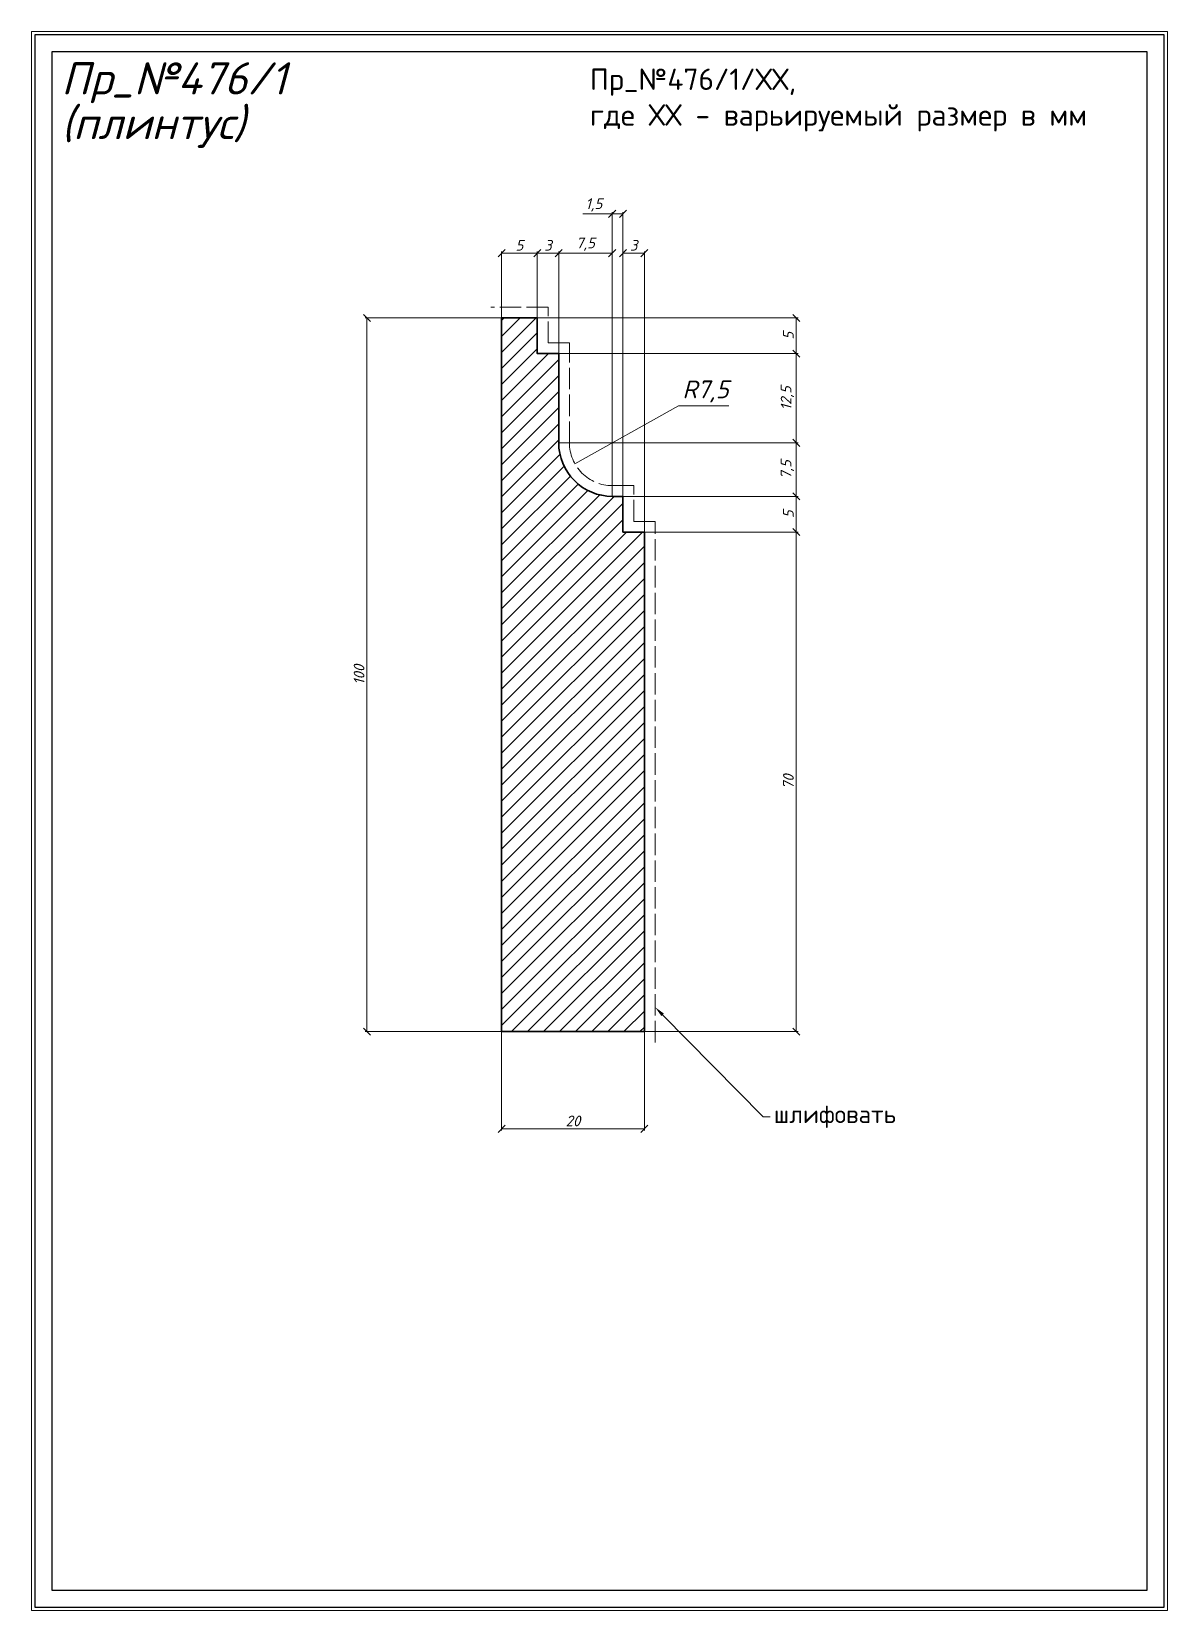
# Model space of a CAD drawing. Header units: millimetres. Extents: x 7609 to 7768, y -850 to -629.
import ezdxf
from ezdxf import colors
from ezdxf.entities.mleader import LeaderData, LeaderLine
from ezdxf.math import Vec2, Vec3

# ---------------------------------------------------------------- set-up
doc = ezdxf.new("R2010")
doc.units = ezdxf.units.MM
doc.linetypes.add('ACAD_ISO02W100', pattern=[15, 12, -3])
doc.layers.get('0').update_dxf_attribs({"lineweight": 13})
for name, color, linetype, lineweight in [('профили', 1, 'Continuous', 35), ('служебный слой ЛИНИИ ПУНКТИРНЫЕ', 7, 'ACAD_ISO02W100', 13), ('служебный слой НАДПИСИ', 7, 'Continuous', 13), ('служебный слой РАЗМЕРЫ', 7, 'Continuous', 9), ('служебный слой ШТАМП', 7, 'Continuous', 30), ('служебный слой ШТРИХОВКА', 7, 'Continuous', 5)]:
    doc.layers.add(name, color=color, linetype=linetype, lineweight=lineweight)
doc.styles.add('ЕСКД', font='isocpeur.ttf', dxfattribs={"oblique": 15})
doc.styles.add('ЕСКД профили текст', font='isocpeur.ttf')
doc.styles.add('ЕСКД штамп_текст', font='isocpeur.ttf')
doc.dimstyles.new('ЕСКД', dxfattribs={"dimtxt": 3.5, "dimasz": 2.5, "dimexe": 0.25, "dimexo": 0, "dimgap": 0.35, "dimtad": 1, "dimdec": 1, "dimzin": 9, "dimtxsty": 'ЕСКД', "dimblk": 'OBLIQUE', "dimcen": 0, "dimclrd": 256, "dimclre": 256, "dimclrt": 256, "dimadec": 1, "dimazin": 0, "dimtfac": 1, "dimtdec": 1, "dimtmove": 0, "dimatfit": 3, "dimldrblk": 'DOTSMALL', "dimfxl": 1, "dimlwd": -1, "dimlwe": -1, "dimarcsym": 0})
doc.dimstyles.new('ЕСКД$4', dxfattribs={"dimtxt": 3.5, "dimasz": 2.5, "dimexe": 0.25, "dimexo": 0, "dimgap": 0.35, "dimtad": 1, "dimtoh": 1, "dimdec": 1, "dimzin": 9, "dimtxsty": 'ЕСКД', "dimblk1": 'OBLIQUE', "dimsah": 1, "dimcen": 0, "dimse1": 1, "dimclrd": 256, "dimclre": 256, "dimclrt": 256, "dimadec": 1, "dimazin": 0, "dimtfac": 1, "dimtdec": 1, "dimtofl": 0, "dimtmove": 0, "dimatfit": 3, "dimldrblk": 'DOTSMALL', "dimfxl": 1, "dimlwd": -1, "dimlwe": -1, "dimarcsym": 2})

# ---------------------------------------------------------------- blocks, each defined once
blk = doc.blocks.new('_OBLIQUE')
at = {"color": 0, "linetype": 'ByBlock'}
blk.add_line((-0.5, -0.5), (0.5, 0.5), dxfattribs=at)
blk = doc.blocks.new('*D15')
at = {"layer": 'Defpoints', "color": 0, "transparency": 16777216}
for p in [(7689.9, -654.26), (7689.9, -693.84), (7691.41, -693.84)]:
    blk.add_point(p, dxfattribs=at)
at = {"layer": 'служебный слой РАЗМЕРЫ', "transparency": 16777216}
for p, q in [((7689.9, -654.26), (7685.78, -654.26)), ((7689.9, -693.84), (7689.9, -654.01)), ((7691.41, -654.26), (7689.9, -654.26)), ((7691.41, -693.84), (7691.41, -654.01))]:
    blk.add_line(p, q, dxfattribs=at)
at = {"layer": 'служебный слой РАЗМЕРЫ', "transparency": 16777216, "rotation": 180}
blk.add_blockref('_OBLIQUE', (7689.9, -654.26), dxfattribs=at)
at = {"layer": 'служебный слой РАЗМЕРЫ', "transparency": 16777216}
blk.add_blockref('_OBLIQUE', (7691.41, -654.26), dxfattribs=at)
at = {"layer": 'служебный слой РАЗМЕРЫ', "transparency": 16777216, "insert": (7687.34, -653.01), "char_height": 1.5, "attachment_point": 5, "style": 'ЕСКД'}
blk.add_mtext('1,5', dxfattribs=at)
blk = doc.blocks.new('_DotSmall')
at = {"color": 0, "linetype": 'ByBlock', "lineweight": -3, "const_width": 0.5}
blk.add_lwpolyline([(-0.0625, 0, 1), (0.0625, 0, 1)], format="xyb", close=True, dxfattribs=at)
blk = doc.blocks.new('*D14')
at = {"layer": 'Defpoints', "color": 0, "transparency": 16777216}
for p in [(7674.41, -659.76), (7674.41, -668.84), (7679.41, -668.84)]:
    blk.add_point(p, dxfattribs=at)
at = {"layer": 'служебный слой РАЗМЕРЫ', "transparency": 16777216}
for p, q in [((7674.41, -668.84), (7674.41, -659.51)), ((7679.41, -659.76), (7674.41, -659.76)), ((7679.41, -668.84), (7679.41, -659.51))]:
    blk.add_line(p, q, dxfattribs=at)
at = {"layer": 'служебный слой РАЗМЕРЫ', "transparency": 16777216, "rotation": 180}
blk.add_blockref('_OBLIQUE', (7674.41, -659.76), dxfattribs=at)
at = {"layer": 'служебный слой РАЗМЕРЫ', "transparency": 16777216}
blk.add_blockref('_OBLIQUE', (7679.41, -659.76), dxfattribs=at)
at = {"layer": 'служебный слой РАЗМЕРЫ', "transparency": 16777216, "insert": (7676.91, -658.66), "char_height": 1.5, "attachment_point": 5, "style": 'ЕСКД'}
blk.add_mtext('5', dxfattribs=at)
blk = doc.blocks.new('*D12')
at = {"layer": 'Defpoints', "color": 0, "transparency": 16777216}
for p in [(7689.9, -659.76), (7682.41, -673.84), (7689.9, -693.84)]:
    blk.add_point(p, dxfattribs=at)
at = {"layer": 'служебный слой РАЗМЕРЫ', "transparency": 16777216}
for p, q in [((7682.41, -673.84), (7682.41, -659.51)), ((7682.41, -659.76), (7689.9, -659.76)), ((7689.9, -693.84), (7689.9, -659.51))]:
    blk.add_line(p, q, dxfattribs=at)
at = {"layer": 'служебный слой РАЗМЕРЫ', "transparency": 16777216, "rotation": 180}
blk.add_blockref('_OBLIQUE', (7682.41, -659.76), dxfattribs=at)
at = {"layer": 'служебный слой РАЗМЕРЫ', "transparency": 16777216}
blk.add_blockref('_OBLIQUE', (7689.9, -659.76), dxfattribs=at)
at = {"layer": 'служебный слой РАЗМЕРЫ', "transparency": 16777216, "insert": (7686.16, -658.51), "char_height": 1.5, "attachment_point": 5, "style": 'ЕСКД'}
blk.add_mtext('7,5', dxfattribs=at)
blk = doc.blocks.new('*D10')
at = {"layer": 'Defpoints', "color": 0, "transparency": 16777216}
for p in [(7696.45, -682.68), (7689.9, -686.34)]:
    blk.add_point(p, dxfattribs=at)
at = {"layer": 'служебный слой РАЗМЕРЫ', "transparency": 16777216}
for p, q in [((7699.2, -681.14), (7684.67, -689.27)), ((7706.25, -681.14), (7699.2, -681.14))]:
    blk.add_line(p, q, dxfattribs=at)
at = {"layer": 'служебный слой РАЗМЕРЫ', "lineweight": 5, "transparency": 16777216, "insert": (7702.98, -679.14), "char_height": 2.5, "attachment_point": 5, "style": 'ЕСКД'}
blk.add_mtext('R7,5', dxfattribs=at)
blk = doc.blocks.new('*D9')
at = {"layer": 'Defpoints', "color": 0, "transparency": 16777216}
for p in [(7674.41, -668.84), (7655.54, -768.84), (7674.41, -768.84)]:
    blk.add_point(p, dxfattribs=at)
at = {"layer": 'служебный слой РАЗМЕРЫ', "transparency": 16777216}
for p, q in [((7674.41, -668.84), (7655.29, -668.84)), ((7655.54, -668.84), (7655.54, -768.84)), ((7674.41, -768.84), (7655.29, -768.84))]:
    blk.add_line(p, q, dxfattribs=at)
for p, rotation in [((7655.54, -668.84), 90), ((7655.54, -768.84), 270)]:
    blk.add_blockref('_OBLIQUE', p, dxfattribs=dict(at, rotation=rotation))
at = {"layer": 'служебный слой РАЗМЕРЫ', "transparency": 16777216, "insert": (7654.44, -718.84), "char_height": 1.5, "attachment_point": 5, "rotation": 90, "style": 'ЕСКД'}
blk.add_mtext('100', dxfattribs=at)
blk = doc.blocks.new('*D7')
at = {"layer": 'Defpoints', "color": 0, "transparency": 16777216}
for p in [(7679.41, -668.84), (7679.41, -673.84), (7715.69, -673.84)]:
    blk.add_point(p, dxfattribs=at)
at = {"layer": 'служебный слой РАЗМЕРЫ', "transparency": 16777216}
for p, q in [((7679.41, -668.84), (7715.94, -668.84)), ((7715.69, -668.84), (7715.69, -673.84)), ((7679.41, -673.84), (7715.94, -673.84))]:
    blk.add_line(p, q, dxfattribs=at)
for p, rotation in [((7715.69, -668.84), 90), ((7715.69, -673.84), 270)]:
    blk.add_blockref('_OBLIQUE', p, dxfattribs=dict(at, rotation=rotation))
at = {"layer": 'служебный слой РАЗМЕРЫ', "transparency": 16777216, "insert": (7714.59, -671.34), "char_height": 1.5, "attachment_point": 5, "rotation": 90, "style": 'ЕСКД'}
blk.add_mtext('5', dxfattribs=at)
blk = doc.blocks.new('*D6')
at = {"layer": 'Defpoints', "color": 0, "transparency": 16777216}
for p in [(7694.41, -698.84), (7694.41, -768.84), (7715.69, -768.84)]:
    blk.add_point(p, dxfattribs=at)
at = {"layer": 'служебный слой РАЗМЕРЫ', "transparency": 16777216}
for p, q in [((7694.41, -698.84), (7715.94, -698.84)), ((7715.69, -698.84), (7715.69, -768.84)), ((7694.41, -768.84), (7715.94, -768.84))]:
    blk.add_line(p, q, dxfattribs=at)
for p, rotation in [((7715.69, -698.84), 90), ((7715.69, -768.84), 270)]:
    blk.add_blockref('_OBLIQUE', p, dxfattribs=dict(at, rotation=rotation))
at = {"layer": 'служебный слой РАЗМЕРЫ', "transparency": 16777216, "insert": (7714.59, -733.84), "char_height": 1.5, "attachment_point": 5, "rotation": 90, "style": 'ЕСКД'}
blk.add_mtext('70', dxfattribs=at)
blk = doc.blocks.new('*D5')
at = {"layer": 'Defpoints', "color": 0, "transparency": 16777216}
for p in [(7691.41, -693.84), (7694.41, -698.84), (7715.69, -698.84)]:
    blk.add_point(p, dxfattribs=at)
at = {"layer": 'служебный слой РАЗМЕРЫ', "transparency": 16777216}
for p, q in [((7691.41, -693.84), (7715.94, -693.84)), ((7715.69, -693.84), (7715.69, -698.84)), ((7694.41, -698.84), (7715.94, -698.84))]:
    blk.add_line(p, q, dxfattribs=at)
for p, rotation in [((7715.69, -693.84), 90), ((7715.69, -698.84), 270)]:
    blk.add_blockref('_OBLIQUE', p, dxfattribs=dict(at, rotation=rotation))
at = {"layer": 'служебный слой РАЗМЕРЫ', "transparency": 16777216, "insert": (7714.59, -696.34), "char_height": 1.5, "attachment_point": 5, "rotation": 90, "style": 'ЕСКД'}
blk.add_mtext('5', dxfattribs=at)
blk = doc.blocks.new('*D4')
at = {"layer": 'Defpoints', "color": 0, "transparency": 16777216}
for p in [(7682.41, -686.34), (7691.41, -693.84), (7715.69, -693.84)]:
    blk.add_point(p, dxfattribs=at)
at = {"layer": 'служебный слой РАЗМЕРЫ', "transparency": 16777216}
for p, q in [((7682.41, -686.34), (7715.94, -686.34)), ((7715.69, -686.34), (7715.69, -693.84)), ((7691.41, -693.84), (7715.94, -693.84))]:
    blk.add_line(p, q, dxfattribs=at)
for p, rotation in [((7715.69, -686.34), 90), ((7715.69, -693.84), 270)]:
    blk.add_blockref('_OBLIQUE', p, dxfattribs=dict(at, rotation=rotation))
at = {"layer": 'служебный слой РАЗМЕРЫ', "transparency": 16777216, "insert": (7714.44, -690.09), "char_height": 1.5, "attachment_point": 5, "rotation": 90, "style": 'ЕСКД'}
blk.add_mtext('7,5', dxfattribs=at)
blk = doc.blocks.new('*D3')
at = {"layer": 'Defpoints', "color": 0, "transparency": 16777216}
for p in [(7679.41, -673.84), (7682.41, -686.34), (7715.69, -686.34)]:
    blk.add_point(p, dxfattribs=at)
at = {"layer": 'служебный слой РАЗМЕРЫ', "transparency": 16777216}
for p, q in [((7679.41, -673.84), (7715.94, -673.84)), ((7715.69, -673.84), (7715.69, -686.34)), ((7682.41, -686.34), (7715.94, -686.34))]:
    blk.add_line(p, q, dxfattribs=at)
for p, rotation in [((7715.69, -673.84), 90), ((7715.69, -686.34), 270)]:
    blk.add_blockref('_OBLIQUE', p, dxfattribs=dict(at, rotation=rotation))
at = {"layer": 'служебный слой РАЗМЕРЫ', "transparency": 16777216, "insert": (7714.44, -680.09), "char_height": 1.5, "attachment_point": 5, "rotation": 90, "style": 'ЕСКД'}
blk.add_mtext('12,5', dxfattribs=at)

msp = doc.modelspace()

# ---------------------------------------------------------------- hatches: boundary and pattern name
at = {"layer": 'служебный слой ШТРИХОВКА'}
h = msp.add_hatch(dxfattribs=at)
h.set_pattern_fill('ANSI31', color=256, scale=0.5, style=0)
h.set_pattern_definition([(45, (7761.9311, 978.6357), (-1.122532, 1.122532), [])])
h.paths.add_polyline_path([(7691.41, -698.84), (7691.41, -693.84), (7689.9, -693.84, -0.414214), (7682.41, -686.34), (7682.41, -673.84), (7679.41, -673.84), (7679.41, -668.84), (7674.41, -668.84), (7674.41, -768.84), (7694.41, -768.84), (7694.41, -698.84)])

# ---------------------------------------------------------------- linework, layer by layer
at = {"layer": 'профили'}
msp.add_lwpolyline([(7679.41, -668.84), (7674.41, -668.84), (7674.41, -768.84), (7674.41, -768.84), (7694.41, -768.84), (7694.41, -698.84), (7691.41, -698.84), (7691.41, -693.84), (7689.9, -693.84, -0.414217), (7682.41, -686.34), (7682.41, -673.84), (7679.41, -673.84), (7679.41, -668.84)], format="xyb", close=True, dxfattribs=at)
at = {"layer": 'служебный слой ЛИНИИ ПУНКТИРНЫЕ', "ltscale": 0.25}
msp.add_lwpolyline([(7695.91, -770.34), (7695.91, -697.34), (7692.91, -697.34), (7692.91, -692.34), (7689.9, -692.34, -0.414217), (7683.91, -686.34), (7683.91, -672.34), (7680.91, -672.34), (7680.91, -667.34), (7672.91, -667.34)], format="xyb", dxfattribs=at)
at = {"layer": 'служебный слой ШТАМП', "color": 6, "lineweight": 5, "ltscale": 100}
msp.add_lwpolyline([(7767.68, -628.72), (7608.56, -628.72), (7608.56, -849.93), (7767.68, -849.93)], close=True, dxfattribs=at)
at = {"layer": 'служебный слой ШТАМП', "ltscale": 100}
for points in [[(7767.23, -629.18), (7609.02, -629.18), (7609.02, -849.48), (7767.23, -849.48)], [(7764.83, -631.58), (7611.42, -631.58), (7611.42, -847.08), (7764.83, -847.08)]]:
    msp.add_lwpolyline(points, close=True, dxfattribs=at)

# ---------------------------------------------------------------- texts
at = {"layer": 'служебный слой НАДПИСИ', "style": 'ЕСКД', "oblique": 15}
for s, p in [('Пр_№476/1', (7612.72, -637.53)), ('(плинтус)', (7612.72, -643.79))]:
    msp.add_text(s, height=4.5, dxfattribs=at).set_placement(p)
at = {"layer": 'служебный слой РАЗМЕРЫ', "insert": (7686.78, -633.9), "char_height": 3, "attachment_point": 1, "style": 'ЕСКД профили текст'}
msp.add_mtext_dynamic_manual_height_columns('Пр_№476/1/ХХ,\\Pгде ХХ - варьируемый размер в мм', width=72.9455, gutter_width=15, heights=[0], dxfattribs=at)

# ---------------------------------------------------------------- dimensions: what is measured, and where the dimension line sits
at = {"layer": 'служебный слой РАЗМЕРЫ'}
for base, p1, p2, picture, middle in [((7689.9, -654.26), (7691.41, -693.84), (7689.9, -693.84), '*D15', (7687.34, -653.01)), ((7674.41, -659.76), (7679.41, -668.84), (7674.41, -668.84), '*D14', (7676.91, -658.66)), ((7689.9, -659.76), (7682.41, -673.84), (7689.9, -693.84), '*D12', (7686.16, -658.51))]:
    dim = msp.add_linear_dim(base=base, p1=p1, p2=p2, dimstyle='ЕСКД', override={"dimtxt": 1.5, "dimasz": 1}, dxfattribs=at)
    dim.commit()
    dim.dimension.update_dxf_attribs({"geometry": picture, "text_midpoint": middle})
for base, p1, p2 in [((7682.41, -659.76), (7679.41, -668.84), (7682.41, -673.84)), ((7694.41, -659.76), (7691.41, -693.84), (7694.41, -698.84)), ((7694.41, -782.45), (7674.41, -768.84), (7694.41, -768.84))]:
    msp.add_linear_dim(base=base, p1=p1, p2=p2, dimstyle='ЕСКД', override={"dimtxt": 1.5, "dimasz": 1}, dxfattribs=at).render()
for base, p1, p2, picture, middle in [((7655.54, -768.84), (7674.41, -668.84), (7674.41, -768.84), '*D9', (7654.44, -718.84)), ((7715.69, -673.84), (7679.41, -668.84), (7679.41, -673.84), '*D7', (7714.59, -671.34)), ((7715.69, -686.34), (7679.41, -673.84), (7682.41, -686.34), '*D3', (7714.44, -680.09)), ((7715.69, -693.84), (7682.41, -686.34), (7691.41, -693.84), '*D4', (7714.44, -690.09)), ((7715.69, -698.84), (7691.41, -693.84), (7694.41, -698.84), '*D5', (7714.59, -696.34)), ((7715.69, -768.84), (7694.41, -698.84), (7694.41, -768.84), '*D6', (7714.59, -733.84))]:
    dim = msp.add_linear_dim(base=base, p1=p1, p2=p2, angle=90, dimstyle='ЕСКД', override={"dimtxt": 1.5, "dimasz": 1}, dxfattribs=at)
    dim.commit()
    dim.dimension.update_dxf_attribs({"geometry": picture, "text_midpoint": middle})
at = {"layer": 'служебный слой РАЗМЕРЫ', "lineweight": 5}
dim = msp.add_radius_dim(center=(7689.9, -686.34), mpoint=(7696.45, -682.68), dimstyle='ЕСКД$4', override={"dimtxt": 2.5, "dimasz": 1.5, "dimgap": 0.5}, dxfattribs=at)
dim.commit()
dim.dimension.update_dxf_attribs({"geometry": '*D10', "text_midpoint": (7702.98, -681.14), "dimtype": 132})

# ---------------------------------------------------------------- leaders
at = {"layer": 'служебный слой РАЗМЕРЫ'}
ml = msp.add_multileader_mtext('Standard', dxfattribs=at)
ml.set_content('\\A1;{\\fISOCPEUR|b1|i0|c204|p34;шлифовать}', color=256, style='ЕСКД штамп_текст')
ml.set_leader_properties(color=256, linetype='ByLayer', lineweight=-1)
ml.build(insert=Vec2(0, 0))
ml.multileader.update_dxf_attribs({"dogleg_length": 1, "arrow_head_size": 1.5})
ctx = ml.context
ctx.base_point, ctx.char_height, ctx.arrow_head_size, ctx.landing_gap_size, ctx.plane_origin = Vec3(7712.04, -780.76), 2.5, 1.5, 0.5, Vec3(7738.69, -767.6)
notes = []
notes.append((ctx, [(1, (1, 1, 0), (7711.04, -780.76), (1, 0), 1, [(0, [(7695.91, -765.41)], 0, [])])]))
ctx.mtext.insert, ctx.mtext.flow_direction = Vec3(7712.54, -779.15), 5
for ctx, leaders in notes:
    for number, flags, end, landing, length, lines in leaders:
        leader = LeaderData()
        leader.index, (leader.has_last_leader_line, leader.has_dogleg_vector, leader.attachment_direction) = number, flags
        leader.last_leader_point, leader.dogleg_vector, leader.dogleg_length = Vec3(end), Vec3(landing), length
        for number, points, colour, breaks in lines:
            line = LeaderLine()
            line.index, line.vertices, line.color, line.breaks = number, Vec3.list(points), colors.encode_raw_color(colour), breaks
            leader.lines.append(line)
        ctx.leaders.append(leader)

doc.saveas('drawing.dxf')
